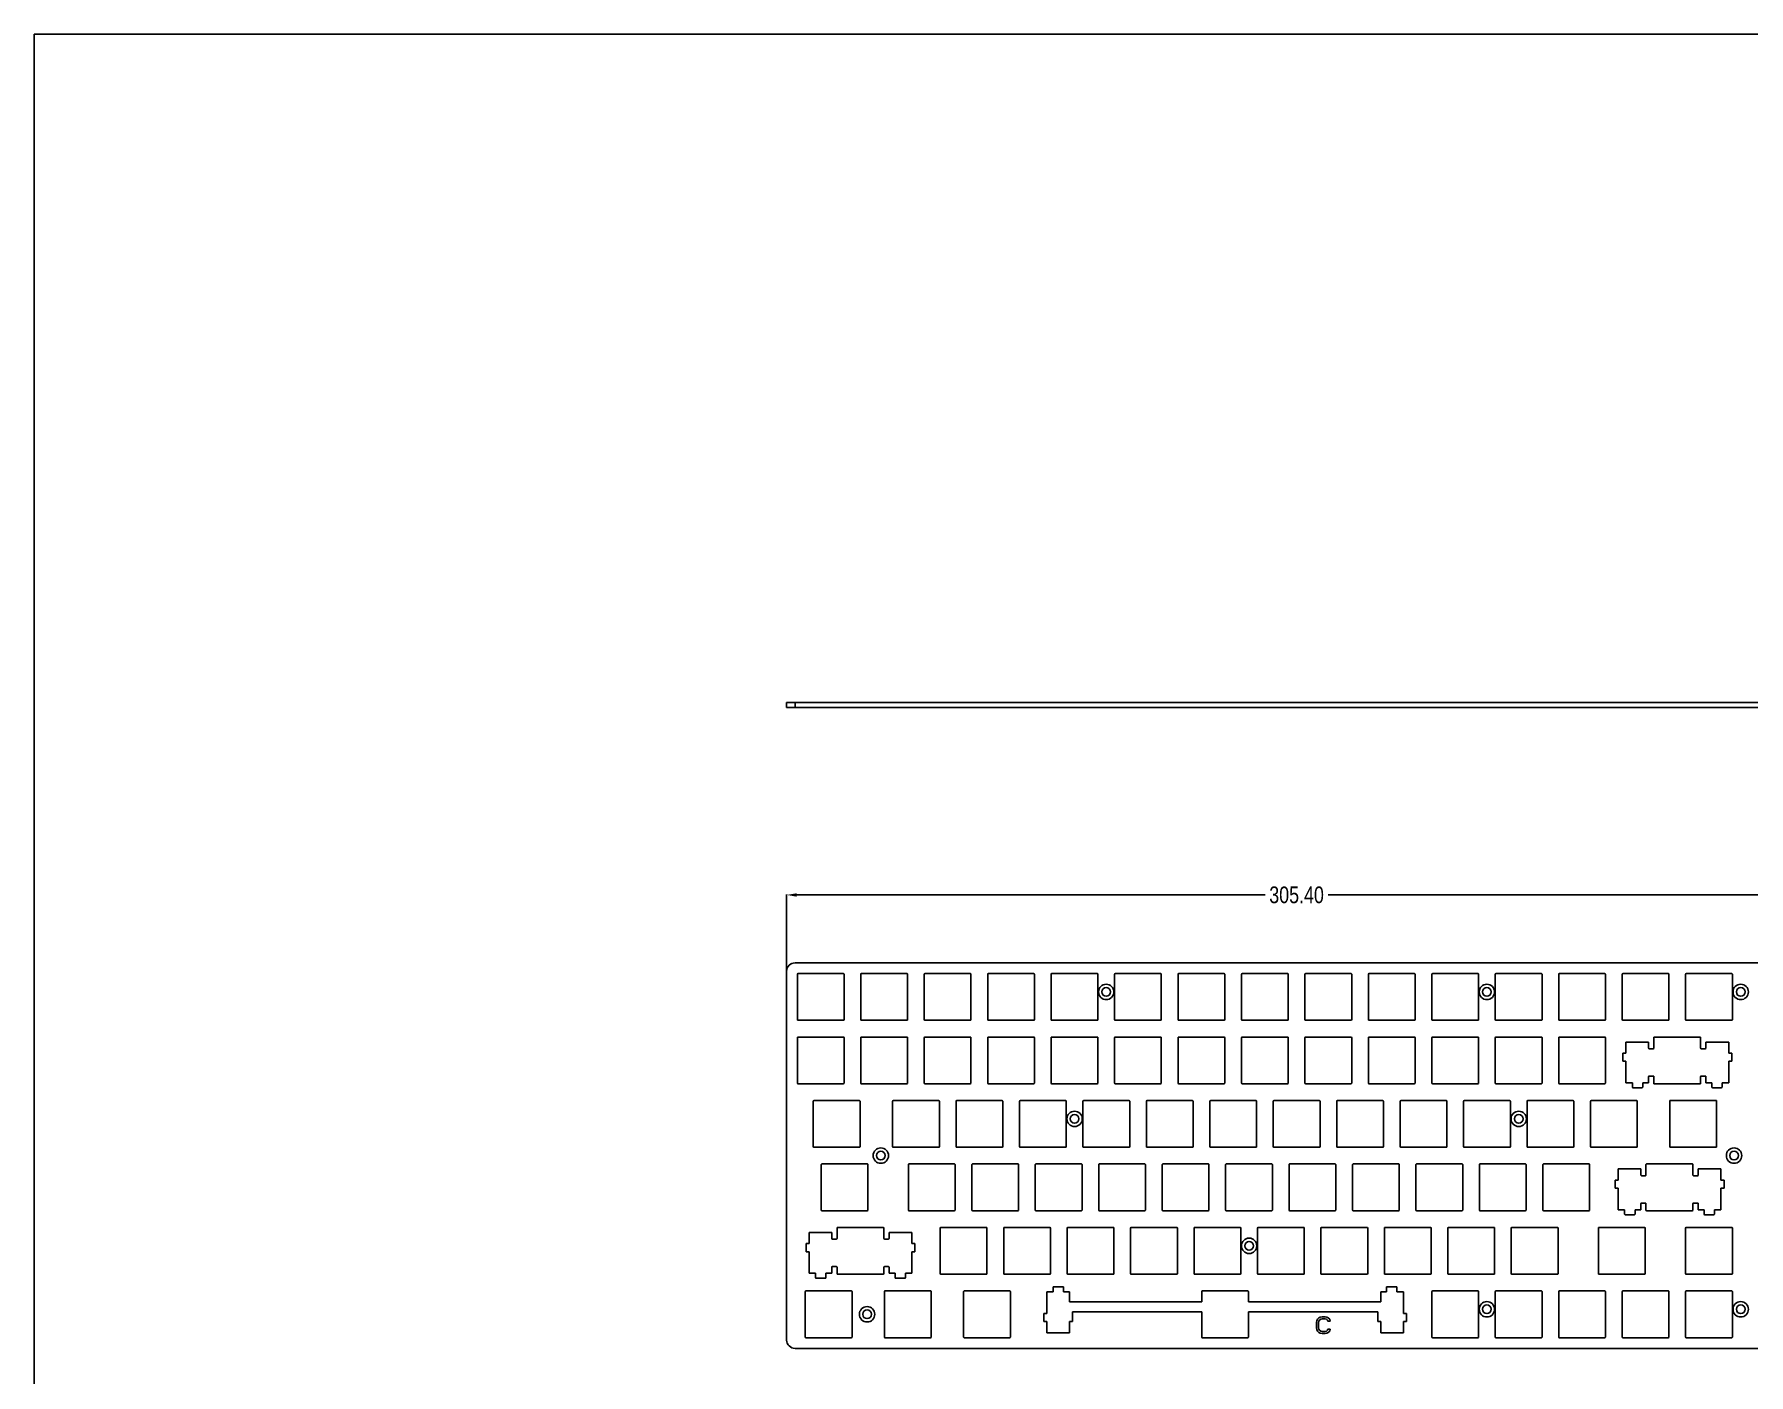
# Model space of a CAD drawing. Header units: inches. Extents: x -7 to 780, y -72 to 716.
# Drawn here: x -7 to 506, y 314 to 716 of the extents above; entities that cross this region are included whole.
import ezdxf

# ---------------------------------------------------------------- set-up
doc = ezdxf.new("R2010")
doc.units = ezdxf.units.IN
doc.header["$LTSCALE"] = 51.326917
doc.header["$MEASUREMENT"] = 0
doc.header["$PDMODE"] = 3
doc.header["$PDSIZE"] = 0.3125
doc.layers.get('0').update_dxf_attribs({"linetype": 'CONTINUOUS'})
doc.layers.get('Defpoints').update_dxf_attribs({"linetype": 'CONTINUOUS'})
doc.styles.get("Standard").update_dxf_attribs({"font": 'txt', "width": 0.8})
doc.dimstyles.get("Standard").update_dxf_attribs({"dimtxt": 0.15625, "dimasz": 0.1875, "dimexe": 0.125, "dimexo": 0.0625, "dimgap": 0.09, "dimtad": 0, "dimtih": 1, "dimtoh": 1, "dimzin": 4, "dimdsep": 46, "dimtxsty": 'Standard', "dimblk": '_FILLED', "dimblk1": '_FILLED', "dimblk2": '_FILLED', "dimcen": 0.09, "dimazin": 1, "dimtp": 0.01, "dimtm": 0.01, "dimtfac": 1, "dimtofl": 0, "dimtmove": 0, "dimatfit": 3, "dimldrblk": '_FILLED', "dimfxl": 1, "dimtolj": 1, "dimtzin": 4, "dimarcsym": 0})

# ---------------------------------------------------------------- blocks, each defined once
blk = doc.blocks.new('_FILLED')
at = {"color": 0, "linetype": 'ByBlock'}
blk.add_solid([(0, 0), (-1, 0.17), (-1, -0.17)], dxfattribs=at)
blk = doc.blocks.new('*D1')
at = {"color": 0, "lineweight": -2, "transparency": 16777216}
for p, q in [((217.87, 435.18), (217.87, 458.08)), ((523.27, 435.18), (523.27, 458.08))]:
    blk.add_line(p, q, dxfattribs=at)
at = {"color": 3, "lineweight": -2, "transparency": 16777216}
for p, q in [((220.87, 457.95), (361.15, 457.95)), ((520.27, 457.95), (379.99, 457.95))]:
    blk.add_line(p, q, dxfattribs=at)
at = {"layer": 'Defpoints', "color": 0, "transparency": 16777216}
for p in [(523.27, 457.95), (217.87, 435.12), (523.27, 435.12)]:
    blk.add_point(p, dxfattribs=at)
at = {"color": 3, "lineweight": -2, "transparency": 16777216, "xscale": 3, "yscale": 3, "zscale": 3, "rotation": 180}
blk.add_blockref('_FILLED', (217.87, 457.95), dxfattribs=at)
at = {"color": 3, "lineweight": -2, "transparency": 16777216, "xscale": 3, "yscale": 3, "zscale": 3}
blk.add_blockref('_FILLED', (523.27, 457.95), dxfattribs=at)
at = {"color": 3, "transparency": 16777216, "insert": (370.57, 457.95), "char_height": 5, "attachment_point": 5}
blk.add_mtext('\\A1;305.40', dxfattribs=at)

msp = doc.modelspace()

# ---------------------------------------------------------------- linework, layer by layer
at = {"color": 7, "linetype": 'Continuous'}
for p, q in [((-7.436, -71.832), (-7.436, 715.569)), ((-7.436, 715.569), (779.965, 715.569)), ((217.871, 514.014), (217.871, 515.514)), ((217.871, 515.514), (523.271, 515.514)), ((217.871, 514.014), (523.271, 514.014)), ((220.371, 515.514), (220.371, 514.014)), ((220.371, 437.621), (520.771, 437.621)), ((217.871, 324.721), (217.871, 435.121)), ((221.071, 420.621), (221.071, 434.221)), ((221.271, 434.421), (234.871, 434.421)), ((235.071, 434.221), (235.071, 420.621)), ((240.071, 420.621), (240.071, 434.221)), ((240.271, 434.421), (253.871, 434.421)), ((254.071, 434.221), (254.071, 420.621)), ((259.071, 420.621), (259.071, 434.221)), ((259.271, 434.421), (272.871, 434.421)), ((273.071, 434.221), (273.071, 420.621)), ((278.071, 420.621), (278.071, 434.221)), ((278.271, 434.421), (291.871, 434.421)), ((292.071, 434.221), (292.071, 420.621)), ((297.071, 420.621), (297.071, 434.221)), ((297.271, 434.421), (310.871, 434.421)), ((311.071, 434.221), (311.071, 420.621)), ((316.071, 420.621), (316.071, 434.221)), ((316.271, 434.421), (329.871, 434.421)), ((330.071, 434.221), (330.071, 420.621)), ((335.071, 420.621), (335.071, 434.221)), ((335.271, 434.421), (348.871, 434.421)), ((349.071, 434.221), (349.071, 420.621)), ((354.071, 420.621), (354.071, 434.221)), ((354.271, 434.421), (367.871, 434.421)), ((368.071, 434.221), (368.071, 420.621)), ((373.071, 420.621), (373.071, 434.221)), ((373.271, 434.421), (386.871, 434.421)), ((387.071, 434.221), (387.071, 420.621)), ((392.071, 420.621), (392.071, 434.221)), ((392.271, 434.421), (405.871, 434.421)), ((406.071, 434.221), (406.071, 420.621)), ((411.071, 420.621), (411.071, 434.221)), ((411.271, 434.421), (424.871, 434.421)), ((425.071, 434.221), (425.071, 420.621)), ((430.071, 420.621), (430.071, 434.221)), ((430.271, 434.421), (443.871, 434.421)), ((444.071, 434.221), (444.071, 420.621)), ((449.071, 420.621), (449.071, 434.221)), ((449.271, 434.421), (462.871, 434.421)), ((463.071, 434.221), (463.071, 420.621)), ((468.071, 420.621), (468.071, 434.221)), ((468.271, 434.421), (481.871, 434.421)), ((482.071, 434.221), (482.071, 420.621)), ((487.071, 420.621), (487.071, 434.221)), ((487.271, 434.421), (500.871, 434.421)), ((501.071, 434.221), (501.071, 420.621)), ((234.871, 420.421), (221.271, 420.421)), ((253.871, 420.421), (240.271, 420.421)), ((272.871, 420.421), (259.271, 420.421)), ((291.871, 420.421), (278.271, 420.421)), ((310.871, 420.421), (297.271, 420.421)), ((329.871, 420.421), (316.271, 420.421)), ((348.871, 420.421), (335.271, 420.421)), ((367.871, 420.421), (354.271, 420.421)), ((386.871, 420.421), (373.271, 420.421)), ((405.871, 420.421), (392.271, 420.421)), ((424.871, 420.421), (411.271, 420.421)), ((443.871, 420.421), (430.271, 420.421)), ((462.871, 420.421), (449.271, 420.421)), ((481.871, 420.421), (468.271, 420.421)), ((500.871, 420.421), (487.271, 420.421)), ((221.071, 401.621), (221.071, 415.221)), ((221.271, 415.421), (234.871, 415.421)), ((235.071, 415.221), (235.071, 401.621)), ((240.071, 401.621), (240.071, 415.221)), ((240.271, 415.421), (253.871, 415.421)), ((254.071, 415.221), (254.071, 401.621)), ((259.071, 401.621), (259.071, 415.221)), ((259.271, 415.421), (272.871, 415.421)), ((273.071, 415.221), (273.071, 401.621)), ((278.071, 401.621), (278.071, 415.221)), ((278.271, 415.421), (291.871, 415.421)), ((292.071, 415.221), (292.071, 401.621)), ((297.071, 401.621), (297.071, 415.221)), ((297.271, 415.421), (310.871, 415.421)), ((311.071, 415.221), (311.071, 401.621)), ((316.071, 401.621), (316.071, 415.221)), ((316.271, 415.421), (329.871, 415.421)), ((330.071, 415.221), (330.071, 401.621)), ((335.071, 401.621), (335.071, 415.221)), ((335.271, 415.421), (348.871, 415.421)), ((349.071, 415.221), (349.071, 401.621)), ((354.071, 401.621), (354.071, 415.221)), ((354.271, 415.421), (367.871, 415.421)), ((368.071, 415.221), (368.071, 401.621)), ((373.071, 401.621), (373.071, 415.221)), ((373.271, 415.421), (386.871, 415.421)), ((387.071, 415.221), (387.071, 401.621)), ((392.071, 401.621), (392.071, 415.221)), ((392.271, 415.421), (405.871, 415.421)), ((406.071, 415.221), (406.071, 401.621)), ((411.071, 401.621), (411.071, 415.221)), ((411.271, 415.421), (424.871, 415.421)), ((425.071, 415.221), (425.071, 401.621)), ((430.071, 401.621), (430.071, 415.221)), ((430.271, 415.421), (443.871, 415.421)), ((444.071, 415.221), (444.071, 401.621)), ((449.071, 401.621), (449.071, 415.221)), ((449.271, 415.421), (462.871, 415.421)), ((463.071, 415.221), (463.071, 401.621)), ((469.171, 413.921), (475.971, 413.921)), ((469.171, 410.571), (469.171, 413.921)), ((475.971, 413.921), (475.971, 412.121)), ((476.171, 411.921), (477.371, 411.921)), ((477.571, 415.421), (491.571, 415.421)), ((477.571, 412.121), (477.571, 415.421)), ((491.571, 415.421), (491.571, 412.121)), ((491.771, 411.921), (492.971, 411.921)), ((493.171, 413.921), (499.971, 413.921)), ((493.171, 412.121), (493.171, 413.921)), ((499.971, 413.921), (499.971, 410.571)), ((468.271, 410.571), (469.171, 410.571)), ((468.271, 408.171), (468.271, 410.571)), ((469.171, 408.171), (468.271, 408.171)), ((469.171, 401.721), (469.171, 408.171)), ((499.971, 410.571), (500.871, 410.571)), ((500.871, 408.171), (499.971, 408.171)), ((499.971, 408.171), (499.971, 401.721)), ((500.871, 410.571), (500.871, 408.171)), ((234.871, 401.421), (221.271, 401.421)), ((253.871, 401.421), (240.271, 401.421)), ((272.871, 401.421), (259.271, 401.421)), ((291.871, 401.421), (278.271, 401.421)), ((310.871, 401.421), (297.271, 401.421)), ((329.871, 401.421), (316.271, 401.421)), ((348.871, 401.421), (335.271, 401.421)), ((367.871, 401.421), (354.271, 401.421)), ((386.871, 401.421), (373.271, 401.421)), ((405.871, 401.421), (392.271, 401.421)), ((424.871, 401.421), (411.271, 401.421)), ((443.871, 401.421), (430.271, 401.421)), ((462.871, 401.421), (449.271, 401.421)), ((471.121, 401.721), (469.171, 401.721)), ((471.121, 400.421), (471.121, 401.721)), ((475.971, 401.721), (474.221, 401.721)), ((474.221, 401.721), (474.221, 400.421)), ((475.971, 403.521), (475.971, 401.721)), ((477.371, 403.721), (476.171, 403.721)), ((477.571, 401.421), (477.571, 403.521)), ((491.571, 401.421), (477.571, 401.421)), ((491.571, 403.521), (491.571, 401.421)), ((492.971, 403.721), (491.771, 403.721)), ((493.171, 401.721), (493.171, 403.521)), ((494.921, 401.721), (493.171, 401.721)), ((494.921, 400.421), (494.921, 401.721)), ((499.971, 401.721), (498.021, 401.721)), ((498.021, 401.721), (498.021, 400.421)), ((225.836, 382.621), (225.836, 396.221)), ((226.036, 396.421), (239.636, 396.421)), ((239.836, 396.221), (239.836, 382.621)), ((249.601, 382.621), (249.601, 396.221)), ((249.801, 396.421), (263.401, 396.421)), ((263.601, 396.221), (263.601, 382.621)), ((268.601, 382.621), (268.601, 396.221)), ((268.801, 396.421), (282.401, 396.421)), ((282.601, 396.221), (282.601, 382.621)), ((287.601, 382.621), (287.601, 396.221)), ((287.801, 396.421), (301.401, 396.421)), ((301.601, 396.221), (301.601, 382.621)), ((306.601, 382.621), (306.601, 396.221)), ((306.801, 396.421), (320.401, 396.421)), ((320.601, 396.221), (320.601, 382.621)), ((325.601, 382.621), (325.601, 396.221)), ((325.801, 396.421), (339.401, 396.421)), ((339.601, 396.221), (339.601, 382.621)), ((344.601, 382.621), (344.601, 396.221)), ((344.801, 396.421), (358.401, 396.421)), ((358.601, 396.221), (358.601, 382.621)), ((363.601, 382.621), (363.601, 396.221)), ((363.801, 396.421), (377.401, 396.421)), ((377.601, 396.221), (377.601, 382.621)), ((382.601, 382.621), (382.601, 396.221)), ((382.801, 396.421), (396.401, 396.421)), ((396.601, 396.221), (396.601, 382.621)), ((401.601, 382.621), (401.601, 396.221)), ((401.801, 396.421), (415.401, 396.421)), ((415.601, 396.221), (415.601, 382.621)), ((420.601, 382.621), (420.601, 396.221)), ((420.801, 396.421), (434.401, 396.421)), ((434.601, 396.221), (434.601, 382.621)), ((439.601, 382.621), (439.601, 396.221)), ((439.801, 396.421), (453.401, 396.421)), ((453.601, 396.221), (453.601, 382.621)), ((458.601, 382.621), (458.601, 396.221)), ((458.801, 396.421), (472.401, 396.421)), ((474.021, 400.221), (471.321, 400.221)), ((472.601, 396.221), (472.601, 382.621)), ((482.331, 396.421), (496.331, 396.421)), ((482.331, 382.421), (482.331, 396.421)), ((497.821, 400.221), (495.121, 400.221)), ((496.331, 396.421), (496.331, 382.421)), ((239.636, 382.421), (226.036, 382.421)), ((263.401, 382.421), (249.801, 382.421)), ((282.401, 382.421), (268.801, 382.421)), ((301.401, 382.421), (287.801, 382.421)), ((320.401, 382.421), (306.801, 382.421)), ((339.401, 382.421), (325.801, 382.421)), ((358.401, 382.421), (344.801, 382.421)), ((377.401, 382.421), (363.801, 382.421)), ((396.401, 382.421), (382.801, 382.421)), ((415.401, 382.421), (401.801, 382.421)), ((434.401, 382.421), (420.801, 382.421)), ((453.401, 382.421), (439.801, 382.421)), ((472.401, 382.421), (458.801, 382.421)), ((496.331, 382.421), (482.331, 382.421)), ((228.216, 363.621), (228.216, 377.221)), ((228.416, 377.421), (242.016, 377.421)), ((242.216, 377.221), (242.216, 363.621)), ((254.316, 363.621), (254.316, 377.221)), ((254.516, 377.421), (268.116, 377.421)), ((268.316, 377.221), (268.316, 363.621)), ((273.316, 363.621), (273.316, 377.221)), ((273.516, 377.421), (287.116, 377.421)), ((287.316, 377.221), (287.316, 363.621)), ((292.316, 363.621), (292.316, 377.221)), ((292.516, 377.421), (306.116, 377.421)), ((306.316, 377.221), (306.316, 363.621)), ((311.316, 363.621), (311.316, 377.221)), ((311.516, 377.421), (325.116, 377.421)), ((325.316, 377.221), (325.316, 363.621)), ((330.316, 363.621), (330.316, 377.221)), ((330.516, 377.421), (344.116, 377.421)), ((344.316, 377.221), (344.316, 363.621)), ((349.316, 363.621), (349.316, 377.221)), ((349.516, 377.421), (363.116, 377.421)), ((363.316, 377.221), (363.316, 363.621)), ((368.316, 363.621), (368.316, 377.221)), ((368.516, 377.421), (382.116, 377.421)), ((382.316, 377.221), (382.316, 363.621)), ((387.316, 363.621), (387.316, 377.221)), ((387.516, 377.421), (401.116, 377.421)), ((401.316, 377.221), (401.316, 363.621)), ((406.316, 363.621), (406.316, 377.221)), ((406.516, 377.421), (420.116, 377.421)), ((420.316, 377.221), (420.316, 363.621)), ((425.316, 363.621), (425.316, 377.221)), ((425.516, 377.421), (439.116, 377.421)), ((439.316, 377.221), (439.316, 363.621)), ((444.316, 363.621), (444.316, 377.221)), ((444.516, 377.421), (458.116, 377.421)), ((458.316, 377.221), (458.316, 363.621)), ((466.871, 375.921), (473.671, 375.921)), ((466.871, 372.571), (466.871, 375.921)), ((473.671, 375.921), (473.671, 374.121)), ((475.196, 373.965), (475.196, 377.221)), ((489.071, 377.421), (475.396, 377.421)), ((489.271, 377.221), (489.271, 374.121)), ((490.871, 375.921), (497.671, 375.921)), ((490.871, 374.121), (490.871, 375.921)), ((497.671, 375.921), (497.671, 372.571)), ((465.971, 372.571), (466.871, 372.571)), ((465.971, 370.171), (465.971, 372.571)), ((466.871, 370.171), (465.971, 370.171)), ((466.871, 363.721), (466.871, 370.171)), ((473.871, 373.921), (475.071, 373.921)), ((489.471, 373.921), (490.671, 373.921)), ((497.671, 372.571), (498.571, 372.571)), ((498.571, 370.171), (497.671, 370.171)), ((497.671, 370.171), (497.671, 363.721)), ((498.571, 372.571), (498.571, 370.171)), ((473.671, 365.521), (473.671, 363.721)), ((475.071, 365.721), (473.871, 365.721)), ((475.196, 363.621), (475.196, 365.677)), ((489.271, 365.521), (489.271, 363.621)), ((490.671, 365.721), (489.471, 365.721)), ((490.871, 363.721), (490.871, 365.521)), ((242.016, 363.421), (228.416, 363.421)), ((268.116, 363.421), (254.516, 363.421)), ((287.116, 363.421), (273.516, 363.421)), ((306.116, 363.421), (292.516, 363.421)), ((325.116, 363.421), (311.516, 363.421)), ((344.116, 363.421), (330.516, 363.421)), ((363.116, 363.421), (349.516, 363.421)), ((382.116, 363.421), (368.516, 363.421)), ((401.116, 363.421), (387.516, 363.421)), ((420.116, 363.421), (406.516, 363.421)), ((439.116, 363.421), (425.516, 363.421)), ((458.116, 363.421), (444.516, 363.421)), ((468.821, 363.721), (466.871, 363.721)), ((468.821, 362.421), (468.821, 363.721)), ((471.721, 362.221), (469.021, 362.221)), ((473.671, 363.721), (471.921, 363.721)), ((471.921, 363.721), (471.921, 362.421)), ((475.396, 363.421), (489.071, 363.421)), ((492.621, 363.721), (490.871, 363.721)), ((492.621, 362.421), (492.621, 363.721)), ((495.521, 362.221), (492.821, 362.221)), ((497.671, 363.721), (495.721, 363.721)), ((495.721, 363.721), (495.721, 362.421)), ((224.576, 353.571), (224.576, 356.921)), ((224.576, 356.921), (231.376, 356.921)), ((231.376, 356.921), (231.376, 355.121)), ((231.576, 354.921), (232.776, 354.921)), ((232.976, 355.121), (232.976, 358.221)), ((233.176, 358.421), (246.776, 358.421)), ((246.976, 358.221), (246.976, 355.121)), ((247.176, 354.921), (248.376, 354.921)), ((248.576, 355.121), (248.576, 356.921)), ((248.576, 356.921), (255.376, 356.921)), ((255.376, 356.921), (255.376, 353.571)), ((263.866, 344.621), (263.866, 358.221)), ((264.066, 358.421), (277.666, 358.421)), ((277.866, 358.221), (277.866, 344.621)), ((282.866, 344.621), (282.866, 358.221)), ((283.066, 358.421), (296.666, 358.421)), ((296.866, 358.221), (296.866, 344.621)), ((301.866, 344.621), (301.866, 358.221)), ((302.066, 358.421), (315.666, 358.421)), ((315.866, 358.221), (315.866, 344.621)), ((320.866, 344.621), (320.866, 358.221)), ((321.066, 358.421), (334.666, 358.421)), ((334.866, 358.221), (334.866, 344.621)), ((339.866, 344.621), (339.866, 358.221)), ((340.066, 358.421), (353.666, 358.421)), ((353.866, 358.221), (353.866, 344.621)), ((358.866, 344.621), (358.866, 358.221)), ((359.066, 358.421), (372.666, 358.421)), ((372.866, 358.221), (372.866, 344.621)), ((377.866, 344.621), (377.866, 358.221)), ((378.066, 358.421), (391.666, 358.421)), ((391.866, 358.221), (391.866, 344.621)), ((396.866, 344.621), (396.866, 358.221)), ((397.066, 358.421), (410.666, 358.421)), ((410.866, 358.221), (410.866, 344.621)), ((415.866, 344.621), (415.866, 358.221)), ((416.066, 358.421), (429.666, 358.421)), ((429.866, 358.221), (429.866, 344.621)), ((434.866, 344.621), (434.866, 358.221)), ((435.066, 358.421), (448.666, 358.421)), ((448.866, 358.221), (448.866, 344.621)), ((460.966, 344.621), (460.966, 358.221)), ((461.166, 358.421), (474.766, 358.421)), ((474.966, 358.221), (474.966, 344.621)), ((487.071, 344.621), (487.071, 358.221)), ((487.271, 358.421), (500.871, 358.421)), ((501.071, 358.221), (501.071, 344.621)), ((223.676, 351.171), (223.676, 353.571)), ((223.676, 353.571), (224.576, 353.571)), ((224.576, 351.171), (223.676, 351.171)), ((224.576, 344.721), (224.576, 351.171)), ((255.376, 353.571), (256.276, 353.571)), ((255.376, 351.171), (255.376, 344.721)), ((256.276, 351.171), (255.376, 351.171)), ((256.276, 353.571), (256.276, 351.171)), ((226.526, 344.721), (224.576, 344.721)), ((226.526, 343.421), (226.526, 344.721)), ((229.626, 344.721), (229.626, 343.421)), ((231.376, 344.721), (229.626, 344.721)), ((231.376, 346.521), (231.376, 344.721)), ((232.776, 346.721), (231.576, 346.721)), ((232.976, 344.621), (232.976, 346.521)), ((246.776, 344.421), (233.176, 344.421)), ((246.976, 346.521), (246.976, 344.621)), ((248.376, 346.721), (247.176, 346.721)), ((248.576, 344.721), (248.576, 346.521)), ((250.326, 344.721), (248.576, 344.721)), ((250.326, 343.421), (250.326, 344.721)), ((253.426, 344.721), (253.426, 343.421)), ((255.376, 344.721), (253.426, 344.721)), ((277.666, 344.421), (264.066, 344.421)), ((296.666, 344.421), (283.066, 344.421)), ((315.666, 344.421), (302.066, 344.421)), ((334.666, 344.421), (321.066, 344.421)), ((353.666, 344.421), (340.066, 344.421)), ((372.666, 344.421), (359.066, 344.421)), ((391.666, 344.421), (378.066, 344.421)), ((410.666, 344.421), (397.066, 344.421)), ((429.666, 344.421), (416.066, 344.421)), ((448.666, 344.421), (435.066, 344.421)), ((474.766, 344.421), (461.166, 344.421)), ((500.871, 344.421), (487.271, 344.421)), ((223.451, 325.621), (223.451, 339.221)), ((223.651, 339.421), (237.251, 339.421)), ((229.426, 343.221), (226.726, 343.221)), ((237.451, 339.221), (237.451, 325.621)), ((247.161, 325.621), (247.161, 339.221)), ((247.361, 339.421), (260.961, 339.421)), ((253.226, 343.221), (250.526, 343.221)), ((261.161, 339.221), (261.161, 325.621)), ((270.871, 325.621), (270.871, 339.221)), ((271.071, 339.421), (284.671, 339.421)), ((284.871, 339.221), (284.871, 325.621)), ((295.766, 332.671), (295.766, 339.121)), ((295.766, 339.121), (297.716, 339.121)), ((297.716, 339.121), (297.716, 340.621)), ((297.716, 340.621), (300.816, 340.621)), ((300.816, 340.621), (300.816, 339.121)), ((300.816, 339.121), (302.566, 339.121)), ((302.566, 339.121), (302.566, 336.171)), ((342.166, 336.171), (342.166, 339.221)), ((342.366, 339.421), (355.966, 339.421)), ((356.166, 339.221), (356.166, 336.171)), ((395.766, 339.121), (397.516, 339.121)), ((395.766, 336.171), (395.766, 339.121)), ((397.516, 340.621), (400.616, 340.621)), ((397.516, 339.121), (397.516, 340.621)), ((400.616, 340.621), (400.616, 339.121)), ((400.616, 339.121), (402.566, 339.121)), ((402.566, 339.121), (402.566, 332.671)), ((411.071, 325.621), (411.071, 339.221)), ((411.271, 339.421), (424.871, 339.421)), ((425.071, 339.221), (425.071, 325.621)), ((430.071, 325.621), (430.071, 339.221)), ((430.271, 339.421), (443.871, 339.421)), ((444.071, 339.221), (444.071, 325.621)), ((449.071, 325.621), (449.071, 339.221)), ((449.271, 339.421), (462.871, 339.421)), ((463.071, 339.221), (463.071, 325.621)), ((468.071, 325.621), (468.071, 339.221)), ((468.271, 339.421), (481.871, 339.421)), ((482.071, 339.221), (482.071, 325.621)), ((487.071, 325.621), (487.071, 339.221)), ((487.271, 339.421), (500.871, 339.421)), ((501.071, 339.221), (501.071, 325.621)), ((302.566, 336.171), (342.166, 336.171)), ((356.166, 336.171), (395.766, 336.171)), ((294.866, 330.271), (294.866, 332.671)), ((294.866, 332.671), (295.766, 332.671)), ((295.766, 330.271), (294.866, 330.271)), ((295.766, 326.921), (295.766, 330.271)), ((302.566, 330.271), (302.566, 326.921)), ((303.466, 330.271), (302.566, 330.271)), ((303.466, 333.171), (303.466, 330.271)), ((342.166, 333.171), (303.466, 333.171)), ((342.166, 325.621), (342.166, 333.171)), ((394.866, 333.171), (356.166, 333.171)), ((356.166, 333.171), (356.166, 325.621)), ((376.644, 330.501), (376.54, 329.969)), ((376.54, 328.373), (376.54, 329.969)), ((376.852, 330.927), (376.644, 330.501)), ((377.269, 331.352), (376.852, 330.927)), ((377.165, 329.969), (377.269, 330.395)), ((377.165, 329.969), (377.165, 328.373)), ((377.685, 331.565), (377.269, 331.352)), ((377.269, 330.395), (377.477, 330.714)), ((377.477, 330.714), (377.79, 330.927)), ((378.206, 331.671), (377.685, 331.565)), ((377.79, 330.927), (378.206, 331.033)), ((378.206, 331.671), (379.144, 331.671)), ((379.144, 331.033), (378.206, 331.033)), ((379.665, 331.565), (379.144, 331.671)), ((379.144, 331.033), (379.56, 330.927)), ((379.56, 330.927), (379.873, 330.714)), ((380.081, 331.352), (379.665, 331.565)), ((379.873, 330.714), (379.977, 330.395)), ((380.602, 330.395), (379.977, 330.395)), ((380.498, 330.927), (380.081, 331.352)), ((380.602, 330.395), (380.498, 330.927)), ((394.866, 330.271), (394.866, 333.171)), ((395.766, 330.271), (394.866, 330.271)), ((395.766, 326.921), (395.766, 330.271)), ((402.566, 332.671), (403.466, 332.671)), ((403.466, 330.271), (402.566, 330.271)), ((402.566, 330.271), (402.566, 326.921)), ((403.466, 332.671), (403.466, 330.271)), ((237.251, 325.421), (223.651, 325.421)), ((260.961, 325.421), (247.361, 325.421)), ((284.671, 325.421), (271.071, 325.421)), ((302.566, 326.921), (295.766, 326.921)), ((355.966, 325.421), (342.366, 325.421)), ((376.54, 328.373), (376.644, 327.841)), ((376.644, 327.841), (376.852, 327.416)), ((376.852, 327.416), (377.269, 326.99)), ((377.269, 327.948), (377.165, 328.373)), ((377.477, 327.629), (377.269, 327.948)), ((377.269, 326.99), (377.685, 326.778)), ((377.79, 327.416), (377.477, 327.629)), ((377.685, 326.778), (378.206, 326.671)), ((378.206, 327.31), (377.79, 327.416)), ((378.206, 327.31), (379.144, 327.31)), ((379.144, 326.671), (378.206, 326.671)), ((379.56, 327.416), (379.144, 327.31)), ((379.144, 326.671), (379.665, 326.778)), ((379.873, 327.629), (379.56, 327.416)), ((379.665, 326.778), (380.081, 326.99)), ((379.977, 327.948), (379.873, 327.629)), ((379.977, 327.948), (380.602, 327.948)), ((380.081, 326.99), (380.498, 327.416)), ((380.498, 327.416), (380.602, 327.948)), ((402.566, 326.921), (395.766, 326.921)), ((424.871, 325.421), (411.271, 325.421)), ((443.871, 325.421), (430.271, 325.421)), ((462.871, 325.421), (449.271, 325.421)), ((481.871, 325.421), (468.271, 325.421)), ((500.871, 325.421), (487.271, 325.421)), ((520.771, 322.221), (220.371, 322.221))]:
    msp.add_line(p, q, dxfattribs=at)
for centre, radius in [((313.571, 428.921), 2.3), ((313.571, 428.921), 1.3), ((427.571, 428.921), 2.3), ((427.571, 428.921), 1.3), ((503.571, 428.921), 2.3), ((503.571, 428.921), 1.3), ((304.101, 390.921), 2.3), ((304.101, 390.921), 1.3), ((437.101, 390.921), 2.3), ((437.101, 390.921), 1.3), ((246.071, 379.921), 2.3), ((246.071, 379.921), 1.3), ((501.571, 379.921), 2.3), ((501.571, 379.921), 1.3), ((356.366, 352.921), 2.3), ((356.366, 352.921), 1.3), ((241.951, 332.421), 2.3), ((241.951, 332.421), 1.3), ((427.571, 333.921), 2.3), ((427.571, 333.921), 1.3), ((503.571, 333.921), 2.3), ((503.571, 333.921), 1.3)]:
    msp.add_circle(centre, radius, dxfattribs=at)
for centre, radius, start, end in [((220.371, 435.121), 2.5, 90, 180), ((221.271, 434.221), 0.2, 90, 180), ((234.871, 434.221), 0.2, 0, 90), ((240.271, 434.221), 0.2, 90, 180), ((253.871, 434.221), 0.2, 0, 90), ((259.271, 434.221), 0.2, 90, 180), ((272.871, 434.221), 0.2, 0, 90), ((278.271, 434.221), 0.2, 90, 180), ((291.871, 434.221), 0.2, 0, 90), ((297.271, 434.221), 0.2, 90, 180), ((310.871, 434.221), 0.2, 0, 90), ((316.271, 434.221), 0.2, 90, 180), ((329.871, 434.221), 0.2, 0, 90), ((335.271, 434.221), 0.2, 90, 180), ((348.871, 434.221), 0.2, 0, 90), ((354.271, 434.221), 0.2, 90, 180), ((367.871, 434.221), 0.2, 0, 90), ((373.271, 434.221), 0.2, 90, 180), ((386.871, 434.221), 0.2, 0, 90), ((392.271, 434.221), 0.2, 90, 180), ((405.871, 434.221), 0.2, 0, 90), ((411.271, 434.221), 0.2, 90, 180), ((424.871, 434.221), 0.2, 0, 90), ((430.271, 434.221), 0.2, 90, 180), ((443.871, 434.221), 0.2, 0, 90), ((449.271, 434.221), 0.2, 90, 180), ((462.871, 434.221), 0.2, 0, 90), ((468.271, 434.221), 0.2, 90, 180), ((481.871, 434.221), 0.2, 0, 90), ((487.271, 434.221), 0.2, 90, 180), ((500.871, 434.221), 0.2, 0, 90), ((221.271, 420.621), 0.2, 180, 270), ((234.871, 420.621), 0.2, 270, 360), ((240.271, 420.621), 0.2, 180, 270), ((253.871, 420.621), 0.2, 270, 360), ((259.271, 420.621), 0.2, 180, 270), ((272.871, 420.621), 0.2, 270, 360), ((278.271, 420.621), 0.2, 180, 270), ((291.871, 420.621), 0.2, 270, 360), ((297.271, 420.621), 0.2, 180, 270), ((310.871, 420.621), 0.2, 270, 360), ((316.271, 420.621), 0.2, 180, 270), ((329.871, 420.621), 0.2, 270, 360), ((335.271, 420.621), 0.2, 180, 270), ((348.871, 420.621), 0.2, 270, 360), ((354.271, 420.621), 0.2, 180, 270), ((367.871, 420.621), 0.2, 270, 360), ((373.271, 420.621), 0.2, 180, 270), ((386.871, 420.621), 0.2, 270, 360), ((392.271, 420.621), 0.2, 180, 270), ((405.871, 420.621), 0.2, 270, 360), ((411.271, 420.621), 0.2, 180, 270), ((424.871, 420.621), 0.2, 270, 360), ((430.271, 420.621), 0.2, 180, 270), ((443.871, 420.621), 0.2, 270, 360), ((449.271, 420.621), 0.2, 180, 270), ((462.871, 420.621), 0.2, 270, 360), ((468.271, 420.621), 0.2, 180, 270), ((481.871, 420.621), 0.2, 270, 360), ((487.271, 420.621), 0.2, 180, 270), ((500.871, 420.621), 0.2, 270, 360), ((221.271, 415.221), 0.2, 90, 180), ((234.871, 415.221), 0.2, 0, 90), ((240.271, 415.221), 0.2, 90, 180), ((253.871, 415.221), 0.2, 0, 90), ((259.271, 415.221), 0.2, 90, 180), ((272.871, 415.221), 0.2, 0, 90), ((278.271, 415.221), 0.2, 90, 180), ((291.871, 415.221), 0.2, 0, 90), ((297.271, 415.221), 0.2, 90, 180), ((310.871, 415.221), 0.2, 0, 90), ((316.271, 415.221), 0.2, 90, 180), ((329.871, 415.221), 0.2, 0, 90), ((335.271, 415.221), 0.2, 90, 180), ((348.871, 415.221), 0.2, 0, 90), ((354.271, 415.221), 0.2, 90, 180), ((367.871, 415.221), 0.2, 0, 90), ((373.271, 415.221), 0.2, 90, 180), ((386.871, 415.221), 0.2, 0, 90), ((392.271, 415.221), 0.2, 90, 180), ((405.871, 415.221), 0.2, 0, 90), ((411.271, 415.221), 0.2, 90, 180), ((424.871, 415.221), 0.2, 0, 90), ((430.271, 415.221), 0.2, 90, 180), ((443.871, 415.221), 0.2, 0, 90), ((449.271, 415.221), 0.2, 90, 180), ((462.871, 415.221), 0.2, 0, 90), ((476.171, 412.121), 0.2, 180, 270), ((477.371, 412.121), 0.2, 270, 360), ((491.771, 412.121), 0.2, 180, 270), ((492.971, 412.121), 0.2, 270, 360), ((221.271, 401.621), 0.2, 180, 270), ((234.871, 401.621), 0.2, 270, 360), ((240.271, 401.621), 0.2, 180, 270), ((253.871, 401.621), 0.2, 270, 360), ((259.271, 401.621), 0.2, 180, 270), ((272.871, 401.621), 0.2, 270, 360), ((278.271, 401.621), 0.2, 180, 270), ((291.871, 401.621), 0.2, 270, 360), ((297.271, 401.621), 0.2, 180, 270), ((310.871, 401.621), 0.2, 270, 360), ((316.271, 401.621), 0.2, 180, 270), ((329.871, 401.621), 0.2, 270, 360), ((335.271, 401.621), 0.2, 180, 270), ((348.871, 401.621), 0.2, 270, 360), ((354.271, 401.621), 0.2, 180, 270), ((367.871, 401.621), 0.2, 270, 360), ((373.271, 401.621), 0.2, 180, 270), ((386.871, 401.621), 0.2, 270, 360), ((392.271, 401.621), 0.2, 180, 270), ((405.871, 401.621), 0.2, 270, 360), ((411.271, 401.621), 0.2, 180, 270), ((424.871, 401.621), 0.2, 270, 360), ((430.271, 401.621), 0.2, 180, 270), ((443.871, 401.621), 0.2, 270, 360), ((449.271, 401.621), 0.2, 180, 270), ((462.871, 401.621), 0.2, 270, 360), ((476.171, 403.521), 0.2, 90, 180), ((477.371, 403.521), 0.2, 0, 90), ((491.771, 403.521), 0.2, 90, 180), ((492.971, 403.521), 0.2, 0, 90), ((226.036, 396.221), 0.2, 90, 180), ((239.636, 396.221), 0.2, 0, 90), ((249.801, 396.221), 0.2, 90, 180), ((263.401, 396.221), 0.2, 0, 90), ((268.801, 396.221), 0.2, 90, 180), ((282.401, 396.221), 0.2, 0, 90), ((287.801, 396.221), 0.2, 90, 180), ((301.401, 396.221), 0.2, 0, 90), ((306.801, 396.221), 0.2, 90, 180), ((320.401, 396.221), 0.2, 0, 90), ((325.801, 396.221), 0.2, 90, 180), ((339.401, 396.221), 0.2, 0, 90), ((344.801, 396.221), 0.2, 90, 180), ((358.401, 396.221), 0.2, 0, 90), ((363.801, 396.221), 0.2, 90, 180), ((377.401, 396.221), 0.2, 0, 90), ((382.801, 396.221), 0.2, 90, 180), ((396.401, 396.221), 0.2, 0, 90), ((401.801, 396.221), 0.2, 90, 180), ((415.401, 396.221), 0.2, 0, 90), ((420.801, 396.221), 0.2, 90, 180), ((434.401, 396.221), 0.2, 0, 90), ((439.801, 396.221), 0.2, 90, 180), ((453.401, 396.221), 0.2, 0, 90), ((458.801, 396.221), 0.2, 90, 180), ((471.321, 400.421), 0.2, 180, 270), ((472.401, 396.221), 0.2, 0, 90), ((474.021, 400.421), 0.2, 270, 360), ((495.121, 400.421), 0.2, 180, 270), ((497.821, 400.421), 0.2, 270, 360), ((226.036, 382.621), 0.2, 180, 270), ((239.636, 382.621), 0.2, 270, 360), ((249.801, 382.621), 0.2, 180, 270), ((263.401, 382.621), 0.2, 270, 360), ((268.801, 382.621), 0.2, 180, 270), ((282.401, 382.621), 0.2, 270, 360), ((287.801, 382.621), 0.2, 180, 270), ((301.401, 382.621), 0.2, 270, 360), ((306.801, 382.621), 0.2, 180, 270), ((320.401, 382.621), 0.2, 270, 360), ((325.801, 382.621), 0.2, 180, 270), ((339.401, 382.621), 0.2, 270, 360), ((344.801, 382.621), 0.2, 180, 270), ((358.401, 382.621), 0.2, 270, 360), ((363.801, 382.621), 0.2, 180, 270), ((377.401, 382.621), 0.2, 270, 360), ((382.801, 382.621), 0.2, 180, 270), ((396.401, 382.621), 0.2, 270, 360), ((401.801, 382.621), 0.2, 180, 270), ((415.401, 382.621), 0.2, 270, 360), ((420.801, 382.621), 0.2, 180, 270), ((434.401, 382.621), 0.2, 270, 360), ((439.801, 382.621), 0.2, 180, 270), ((453.401, 382.621), 0.2, 270, 360), ((458.801, 382.621), 0.2, 180, 270), ((472.401, 382.621), 0.2, 270, 360), ((228.416, 377.221), 0.2, 90, 180), ((242.016, 377.221), 0.2, 0, 90), ((254.516, 377.221), 0.2, 90, 180), ((268.116, 377.221), 0.2, 0, 90), ((273.516, 377.221), 0.2, 90, 180), ((287.116, 377.221), 0.2, 0, 90), ((292.516, 377.221), 0.2, 90, 180), ((306.116, 377.221), 0.2, 0, 90), ((311.516, 377.221), 0.2, 90, 180), ((325.116, 377.221), 0.2, 0, 90), ((330.516, 377.221), 0.2, 90, 180), ((344.116, 377.221), 0.2, 0, 90), ((349.516, 377.221), 0.2, 90, 180), ((363.116, 377.221), 0.2, 0, 90), ((368.516, 377.221), 0.2, 90, 180), ((382.116, 377.221), 0.2, 0, 90), ((387.516, 377.221), 0.2, 90, 180), ((401.116, 377.221), 0.2, 0, 90), ((406.516, 377.221), 0.2, 90, 180), ((420.116, 377.221), 0.2, 0, 90), ((425.516, 377.221), 0.2, 90, 180), ((439.116, 377.221), 0.2, 0, 90), ((444.516, 377.221), 0.2, 90, 180), ((458.116, 377.221), 0.2, 0, 90), ((475.396, 377.221), 0.2, 90, 180), ((489.071, 377.221), 0.2, 0, 90), ((473.871, 374.121), 0.2, 180, 270), ((475.071, 374.121), 0.2, 270, 308.68219), ((489.471, 374.121), 0.2, 180, 270), ((490.671, 374.121), 0.2, 270, 360), ((473.871, 365.521), 0.2, 90, 180), ((475.071, 365.521), 0.2, 51.31781, 90), ((489.471, 365.521), 0.2, 90, 180), ((490.671, 365.521), 0.2, 0, 90), ((228.416, 363.621), 0.2, 180, 270), ((242.016, 363.621), 0.2, 270, 360), ((254.516, 363.621), 0.2, 180, 270), ((268.116, 363.621), 0.2, 270, 360), ((273.516, 363.621), 0.2, 180, 270), ((287.116, 363.621), 0.2, 270, 360), ((292.516, 363.621), 0.2, 180, 270), ((306.116, 363.621), 0.2, 270, 360), ((311.516, 363.621), 0.2, 180, 270), ((325.116, 363.621), 0.2, 270, 360), ((330.516, 363.621), 0.2, 180, 270), ((344.116, 363.621), 0.2, 270, 360), ((349.516, 363.621), 0.2, 180, 270), ((363.116, 363.621), 0.2, 270, 360), ((368.516, 363.621), 0.2, 180, 270), ((382.116, 363.621), 0.2, 270, 360), ((387.516, 363.621), 0.2, 180, 270), ((401.116, 363.621), 0.2, 270, 360), ((406.516, 363.621), 0.2, 180, 270), ((420.116, 363.621), 0.2, 270, 360), ((425.516, 363.621), 0.2, 180, 270), ((439.116, 363.621), 0.2, 270, 360), ((444.516, 363.621), 0.2, 180, 270), ((458.116, 363.621), 0.2, 270, 360), ((469.021, 362.421), 0.2, 180, 270), ((471.721, 362.421), 0.2, 270, 360), ((475.396, 363.621), 0.2, 180, 270), ((489.071, 363.621), 0.2, 270, 360), ((492.821, 362.421), 0.2, 180, 270), ((495.521, 362.421), 0.2, 270, 360), ((231.576, 355.121), 0.2, 180, 270), ((232.776, 355.121), 0.2, 270, 360), ((233.176, 358.221), 0.2, 90, 180), ((246.776, 358.221), 0.2, 0, 90), ((247.176, 355.121), 0.2, 180, 270), ((248.376, 355.121), 0.2, 270, 360), ((264.066, 358.221), 0.2, 90, 180), ((277.666, 358.221), 0.2, 0, 90), ((283.066, 358.221), 0.2, 90, 180), ((296.666, 358.221), 0.2, 0, 90), ((302.066, 358.221), 0.2, 90, 180), ((315.666, 358.221), 0.2, 0, 90), ((321.066, 358.221), 0.2, 90, 180), ((334.666, 358.221), 0.2, 0, 90), ((340.066, 358.221), 0.2, 90, 180), ((353.666, 358.221), 0.2, 0, 90), ((359.066, 358.221), 0.2, 90, 180), ((372.666, 358.221), 0.2, 0, 90), ((378.066, 358.221), 0.2, 90, 180), ((391.666, 358.221), 0.2, 0, 90), ((397.066, 358.221), 0.2, 90, 180), ((410.666, 358.221), 0.2, 0, 90), ((416.066, 358.221), 0.2, 90, 180), ((429.666, 358.221), 0.2, 0, 90), ((435.066, 358.221), 0.2, 90, 180), ((448.666, 358.221), 0.2, 0, 90), ((461.166, 358.221), 0.2, 90, 180), ((474.766, 358.221), 0.2, 0, 90), ((487.271, 358.221), 0.2, 90, 180), ((500.871, 358.221), 0.2, 0, 90), ((231.576, 346.521), 0.2, 90, 180), ((232.776, 346.521), 0.2, 0, 90), ((233.176, 344.621), 0.2, 180, 270), ((246.776, 344.621), 0.2, 270, 360), ((247.176, 346.521), 0.2, 90, 180), ((248.376, 346.521), 0.2, 0, 90), ((264.066, 344.621), 0.2, 180, 270), ((277.666, 344.621), 0.2, 270, 360), ((283.066, 344.621), 0.2, 180, 270), ((296.666, 344.621), 0.2, 270, 360), ((302.066, 344.621), 0.2, 180, 270), ((315.666, 344.621), 0.2, 270, 360), ((321.066, 344.621), 0.2, 180, 270), ((334.666, 344.621), 0.2, 270, 360), ((340.066, 344.621), 0.2, 180, 270), ((353.666, 344.621), 0.2, 270, 360), ((359.066, 344.621), 0.2, 180, 270), ((372.666, 344.621), 0.2, 270, 360), ((378.066, 344.621), 0.2, 180, 270), ((391.666, 344.621), 0.2, 270, 360), ((397.066, 344.621), 0.2, 180, 270), ((410.666, 344.621), 0.2, 270, 360), ((416.066, 344.621), 0.2, 180, 270), ((429.666, 344.621), 0.2, 270, 360), ((435.066, 344.621), 0.2, 180, 270), ((448.666, 344.621), 0.2, 270, 360), ((461.166, 344.621), 0.2, 180, 270), ((474.766, 344.621), 0.2, 270, 360), ((487.271, 344.621), 0.2, 180, 270), ((500.871, 344.621), 0.2, 270, 360), ((223.651, 339.221), 0.2, 90, 180), ((226.726, 343.421), 0.2, 180, 270), ((229.426, 343.421), 0.2, 270, 360), ((237.251, 339.221), 0.2, 0, 90), ((247.361, 339.221), 0.2, 90, 180), ((250.526, 343.421), 0.2, 180, 270), ((253.226, 343.421), 0.2, 270, 360), ((260.961, 339.221), 0.2, 0, 90), ((271.071, 339.221), 0.2, 90, 180), ((284.671, 339.221), 0.2, 0, 90), ((342.366, 339.221), 0.2, 90, 180), ((355.966, 339.221), 0.2, 0, 90), ((411.271, 339.221), 0.2, 90, 180), ((424.871, 339.221), 0.2, 0, 90), ((430.271, 339.221), 0.2, 90, 180), ((443.871, 339.221), 0.2, 0, 90), ((449.271, 339.221), 0.2, 90, 180), ((462.871, 339.221), 0.2, 0, 90), ((468.271, 339.221), 0.2, 90, 180), ((481.871, 339.221), 0.2, 0, 90), ((487.271, 339.221), 0.2, 90, 180), ((500.871, 339.221), 0.2, 0, 90), ((220.371, 324.721), 2.5, 180, 270), ((223.651, 325.621), 0.2, 180, 270), ((237.251, 325.621), 0.2, 270, 360), ((247.361, 325.621), 0.2, 180, 270), ((260.961, 325.621), 0.2, 270, 360), ((271.071, 325.621), 0.2, 180, 270), ((284.671, 325.621), 0.2, 270, 360), ((342.366, 325.621), 0.2, 180, 270), ((355.966, 325.621), 0.2, 270, 360), ((411.271, 325.621), 0.2, 180, 270), ((424.871, 325.621), 0.2, 270, 360), ((430.271, 325.621), 0.2, 180, 270), ((443.871, 325.621), 0.2, 270, 360), ((449.271, 325.621), 0.2, 180, 270), ((462.871, 325.621), 0.2, 270, 360), ((468.271, 325.621), 0.2, 180, 270), ((481.871, 325.621), 0.2, 270, 360), ((487.271, 325.621), 0.2, 180, 270), ((500.871, 325.621), 0.2, 270, 360)]:
    msp.add_arc(centre, radius, start, end, dxfattribs=at)

# ---------------------------------------------------------------- dimensions: what is measured, and where the dimension line sits
dim = msp.add_linear_dim(base=(523.271, 457.954), p1=(217.871, 435.121), p2=(523.271, 435.121), dimstyle='Standard', override={"dimtxt": 5, "dimasz": 3, "dimzin": 0, "dimcen": 8.39895, "dimclrd": 3, "dimclrt": 3, "dimadec": 0, "dimazin": 0, "dimtp": 0, "dimtm": 0, "dimtzin": 0})
dim.commit()
dim.dimension.update_dxf_attribs({"geometry": '*D1', "text_midpoint": (370.571, 457.954)})

doc.saveas('drawing.dxf')
